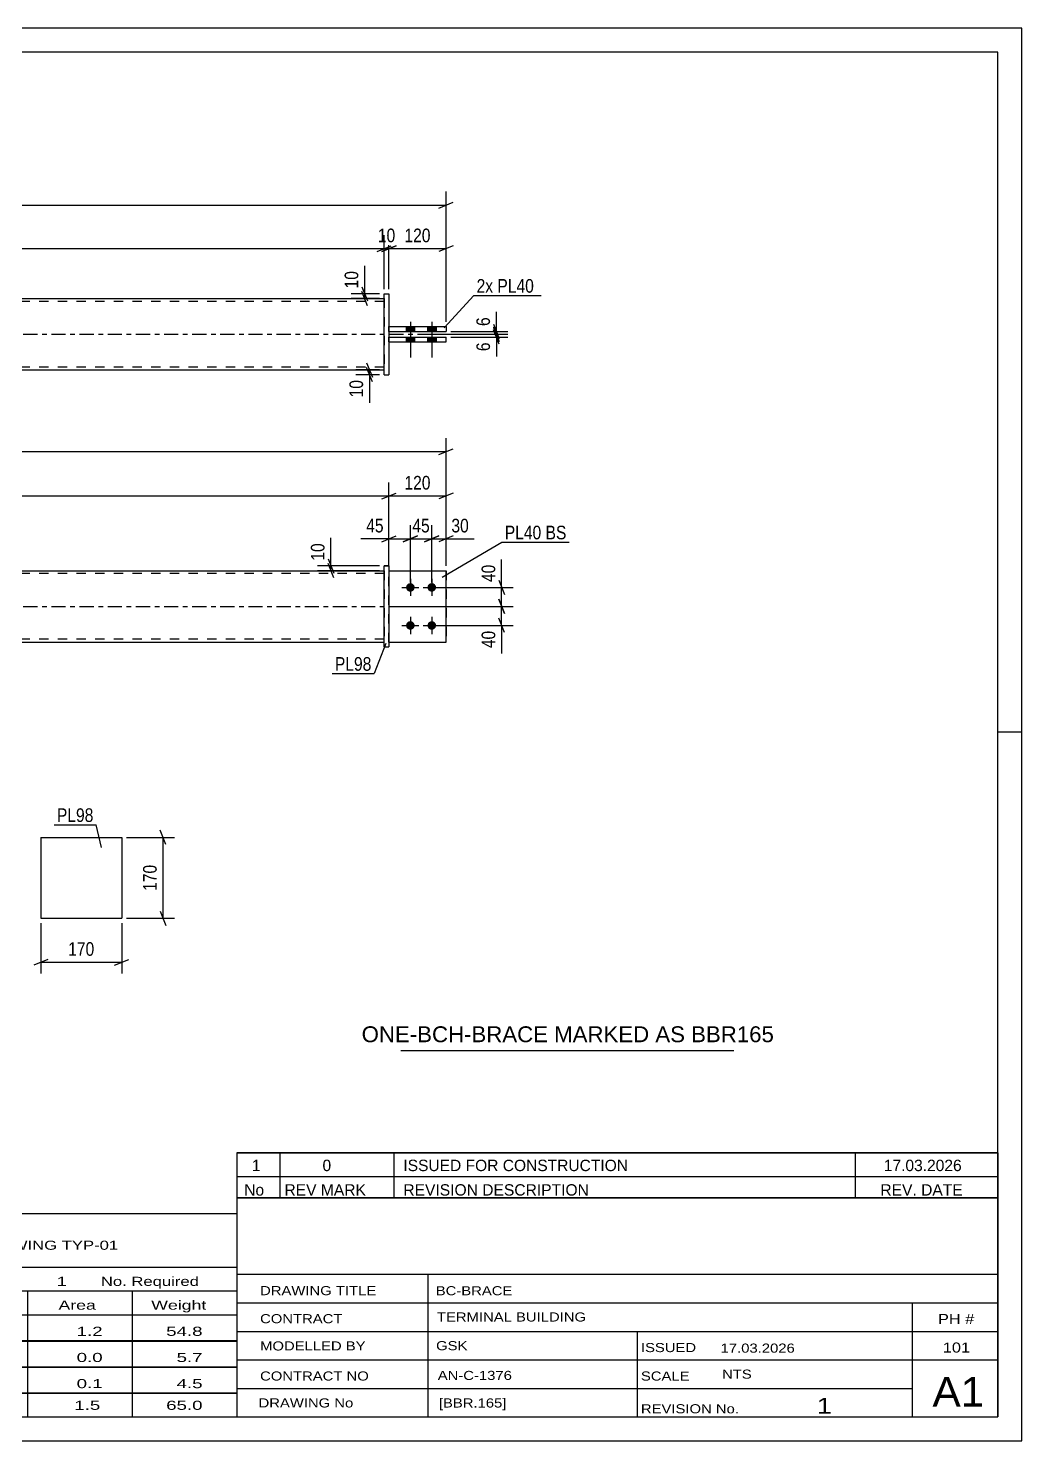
# Model space of a CAD drawing. Header units: millimetres. Extents: x 0 to 420, y 0 to 297.
# Drawn here: x 211.1 to 420, y 0 to 297 of the extents above; entities that cross this region are included whole.
import ezdxf

# ---------------------------------------------------------------- set-up
doc = ezdxf.new("R2010")
doc.units = ezdxf.units.MM
doc.linetypes.add('DXK_LINE_DOT2', pattern=[3.9198, 1.9599, -1.9599])
doc.linetypes.add('DXK_LINE_DOT3', pattern=[5.9187, 2.979, -0.9799, 0.9799, -0.9799])
doc.styles.add('Arial', font='ARIAL.TTF', dxfattribs={"height": 0.2})
doc.styles.add('Arial Narrow', font='ARIALN.TTF', dxfattribs={"height": 0.2})

# ---------------------------------------------------------------- blocks, each defined once
blk = doc.blocks.new('Unknown-580607738-1163')
at = {"color": 5, "linetype": 'Continuous'}
for p, q in [((420, 297), (0, 297)), ((420, 0), (420, 297)), ((415, 292), (5, 292)), ((415, 5), (415, 292)), ((420, 149), (415, 149)), ((5, 5), (415, 5)), ((0, 0), (420, 0))]:
    blk.add_line(p, q, dxfattribs=at)
blk = doc.blocks.new('Bolt-580607738-1737 - 1734')
at = {"linetype": 'Continuous'}
for points in [[(291.47, 180.33), (291.66, 180.31), (291.84, 180.25), (292, 180.15), (292.14, 180.03), (292.25, 179.88), (292.33, 179.7), (292.37, 179.52), (292.37, 179.33), (292.33, 179.15), (292.25, 178.98), (292.14, 178.82), (292, 178.7), (291.84, 178.6), (291.66, 178.55), (291.47, 178.53), (291.28, 178.55), (291.11, 178.6), (290.94, 178.7), (290.8, 178.82), (290.69, 178.98), (290.62, 179.15), (290.58, 179.33), (290.58, 179.52), (290.62, 179.7), (290.69, 179.88), (290.8, 180.03), (290.94, 180.15), (291.11, 180.25), (291.28, 180.31)], [(295.97, 180.33), (296.16, 180.31), (296.34, 180.25), (296.5, 180.15), (296.64, 180.03), (296.75, 179.88), (296.83, 179.7), (296.87, 179.52), (296.87, 179.33), (296.83, 179.15), (296.75, 178.98), (296.64, 178.82), (296.5, 178.7), (296.34, 178.6), (296.16, 178.55), (295.97, 178.53), (295.78, 178.55), (295.61, 178.6), (295.44, 178.7), (295.3, 178.82), (295.19, 178.98), (295.12, 179.15), (295.08, 179.33), (295.08, 179.52), (295.12, 179.7), (295.19, 179.88), (295.3, 180.03), (295.44, 180.15), (295.61, 180.25), (295.78, 180.31)], [(291.47, 172.33), (291.66, 172.31), (291.84, 172.25), (292, 172.15), (292.14, 172.03), (292.25, 171.88), (292.33, 171.7), (292.37, 171.52), (292.37, 171.33), (292.33, 171.15), (292.25, 170.98), (292.14, 170.82), (292, 170.7), (291.84, 170.6), (291.66, 170.55), (291.47, 170.53), (291.28, 170.55), (291.11, 170.6), (290.94, 170.7), (290.8, 170.82), (290.69, 170.98), (290.62, 171.15), (290.58, 171.33), (290.58, 171.52), (290.62, 171.7), (290.69, 171.88), (290.8, 172.03), (290.94, 172.15), (291.11, 172.25), (291.28, 172.31)], [(295.97, 172.33), (296.16, 172.31), (296.34, 172.25), (296.5, 172.15), (296.64, 172.03), (296.75, 171.88), (296.83, 171.7), (296.87, 171.52), (296.87, 171.33), (296.83, 171.15), (296.75, 170.98), (296.64, 170.82), (296.5, 170.7), (296.34, 170.6), (296.16, 170.55), (295.97, 170.53), (295.78, 170.55), (295.61, 170.6), (295.44, 170.7), (295.3, 170.82), (295.19, 170.98), (295.12, 171.15), (295.08, 171.33), (295.08, 171.52), (295.12, 171.7), (295.19, 171.88), (295.3, 172.03), (295.44, 172.15), (295.61, 172.25), (295.78, 172.31)]]:
    blk.add_hatch(color=1, dxfattribs=at).paths.add_polyline_path(points)
at = {"color": 1, "linetype": 'Continuous'}
for p, q in [((291.47, 181.23), (291.47, 177.63)), ((295.97, 181.23), (295.97, 177.63)), ((289.67, 179.43), (293.27, 179.43)), ((294.17, 179.43), (297.77, 179.43)), ((291.47, 173.23), (291.47, 169.63)), ((295.97, 173.23), (295.97, 169.63)), ((289.67, 171.43), (293.27, 171.43)), ((294.17, 171.43), (297.77, 171.43))]:
    blk.add_line(p, q, dxfattribs=at)
blk = doc.blocks.new('Part-580607738-1742 - 1734')
at = {"color": 2, "linetype": 'Continuous'}
for p, q in [((83.96, 182.93), (285.97, 182.93)), ((83.96, 167.93), (285.97, 167.93))]:
    blk.add_line(p, q, dxfattribs=at)
at = {"color": 7, "linetype": 'DXK_LINE_DOT2'}
for p, q in [((83.96, 167.93), (83.96, 182.93)), ((285.97, 182.33), (83.96, 182.33)), ((285.97, 182.93), (285.97, 167.93)), ((285.97, 168.53), (83.96, 168.53))]:
    blk.add_line(p, q, dxfattribs=at)
at = {"color": 7, "linetype": 'DXK_LINE_DOT3'}
blk.add_line((73.96, 175.43), (295.97, 175.43), dxfattribs=at)
blk = doc.blocks.new('Part-580607738-1757 - 1734')
at = {"color": 2, "linetype": 'Continuous'}
for p, q in [((286.97, 183.93), (285.97, 183.93)), ((285.97, 166.93), (285.97, 183.93)), ((286.97, 183.93), (286.97, 166.93)), ((285.97, 166.93), (285.97, 166.93)), ((285.97, 166.93), (286.97, 166.93))]:
    blk.add_line(p, q, dxfattribs=at)
at = {"color": 7, "linetype": 'DXK_LINE_DOT2'}
for p, q in [((285.97, 183.93), (285.97, 183.93)), ((285.97, 183.93), (286.97, 183.93)), ((286.97, 183.93), (286.97, 183.93)), ((285.97, 166.93), (286.97, 166.93))]:
    blk.add_line(p, q, dxfattribs=at)
blk = doc.blocks.new('Part-580607738-1777 - 1734')
at = {"color": 2, "linetype": 'Continuous'}
for p, q in [((286.97, 182.93), (298.97, 182.93)), ((298.97, 182.93), (298.97, 182.93)), ((298.97, 167.93), (298.97, 182.93)), ((286.97, 167.93), (298.97, 167.93))]:
    blk.add_line(p, q, dxfattribs=at)
at = {"color": 7, "linetype": 'DXK_LINE_DOT2'}
for p, q in [((286.97, 182.93), (298.97, 182.93)), ((286.97, 167.93), (286.97, 182.93)), ((298.97, 182.93), (298.97, 182.93)), ((286.97, 167.93), (286.97, 167.93)), ((286.97, 167.93), (298.97, 167.93))]:
    blk.add_line(p, q, dxfattribs=at)
blk = doc.blocks.new('Part-580607738-1787 - 1734')
at = {"color": 7, "linetype": 'DXK_LINE_DOT2'}
for p, q in [((286.97, 182.93), (298.97, 182.93)), ((286.97, 167.93), (286.97, 182.93)), ((286.97, 182.93), (298.97, 182.93)), ((298.97, 182.93), (298.97, 182.93)), ((298.97, 182.93), (298.97, 167.93)), ((286.97, 167.93), (286.97, 167.93)), ((286.97, 167.93), (298.97, 167.93)), ((286.97, 167.93), (298.97, 167.93))]:
    blk.add_line(p, q, dxfattribs=at)
blk = doc.blocks.new('Part-580607738-1451 - 1390')
at = {"color": 2, "linetype": 'Continuous'}
for p, q in [((83.96, 240.16), (285.97, 240.16)), ((83.96, 225.16), (285.97, 225.16))]:
    blk.add_line(p, q, dxfattribs=at)
at = {"color": 7, "linetype": 'DXK_LINE_DOT2'}
for p, q in [((83.96, 240.16), (83.96, 225.16)), ((285.97, 239.56), (83.96, 239.56)), ((285.97, 240.16), (285.97, 225.16)), ((285.97, 225.76), (83.96, 225.76))]:
    blk.add_line(p, q, dxfattribs=at)
at = {"color": 7, "linetype": 'DXK_LINE_DOT3'}
blk.add_line((73.96, 232.66), (295.97, 232.66), dxfattribs=at)
blk = doc.blocks.new('Part-580607738-1419 - 1390')
at = {"color": 2, "linetype": 'Continuous'}
for p, q in [((286.97, 234.26), (298.97, 234.26)), ((286.97, 233.26), (298.97, 233.26)), ((298.97, 234.26), (298.97, 233.26))]:
    blk.add_line(p, q, dxfattribs=at)
at = {"color": 7, "linetype": 'DXK_LINE_DOT2'}
for p, q in [((286.97, 233.26), (286.97, 234.26)), ((286.97, 234.26), (298.97, 234.26)), ((286.97, 233.26), (298.97, 233.26)), ((298.97, 234.26), (298.97, 234.26))]:
    blk.add_line(p, q, dxfattribs=at)
blk = doc.blocks.new('Part-580607738-1424 - 1390')
at = {"color": 2, "linetype": 'Continuous'}
for p, q in [((286.97, 232.06), (298.97, 232.06)), ((298.97, 231.06), (298.97, 232.06)), ((286.97, 231.06), (298.97, 231.06))]:
    blk.add_line(p, q, dxfattribs=at)
at = {"color": 7, "linetype": 'DXK_LINE_DOT2'}
for p, q in [((286.97, 231.06), (286.97, 232.06)), ((286.97, 232.06), (298.97, 232.06)), ((286.97, 231.06), (298.97, 231.06))]:
    blk.add_line(p, q, dxfattribs=at)
blk = doc.blocks.new('Part-580607738-1436 - 1390')
at = {"color": 2, "linetype": 'Continuous'}
for p, q in [((285.97, 241.16), (285.97, 241.16)), ((285.97, 224.16), (285.97, 241.16)), ((285.97, 241.16), (286.97, 241.16)), ((286.97, 241.16), (286.97, 241.16)), ((286.97, 241.16), (286.97, 224.16)), ((285.97, 224.16), (286.97, 224.16)), ((285.97, 224.16), (285.97, 224.16)), ((286.97, 224.16), (286.97, 224.16))]:
    blk.add_line(p, q, dxfattribs=at)
at = {"color": 7, "linetype": 'DXK_LINE_DOT2'}
for p, q in [((285.97, 241.16), (285.97, 241.16)), ((285.97, 241.16), (286.97, 241.16)), ((285.97, 224.16), (286.97, 224.16))]:
    blk.add_line(p, q, dxfattribs=at)
blk = doc.blocks.new('Bolt-580607738-1452 - 1390')
at = {"linetype": 'Continuous'}
for points in [[(292.37, 234.26), (290.57, 234.26), (290.57, 233.26), (292.37, 233.26)], [(292.37, 234.26), (290.57, 234.26), (290.57, 233.26), (292.37, 233.26)], [(292.37, 232.06), (290.57, 232.06), (290.57, 231.06), (292.37, 231.06)], [(292.37, 232.06), (290.57, 232.06), (290.57, 231.06), (292.37, 231.06)], [(296.87, 234.26), (295.07, 234.26), (295.07, 233.26), (296.87, 233.26)], [(296.87, 234.26), (295.07, 234.26), (295.07, 233.26), (296.87, 233.26)], [(296.87, 232.06), (295.07, 232.06), (295.07, 231.06), (296.87, 231.06)], [(296.87, 232.06), (295.07, 232.06), (295.07, 231.06), (296.87, 231.06)]]:
    blk.add_hatch(color=1, dxfattribs=at).paths.add_polyline_path(points)
at = {"color": 1, "linetype": 'Continuous'}
for p, q in [((291.47, 235.26), (291.47, 227.76)), ((291.47, 235.26), (291.47, 227.76)), ((295.97, 235.26), (295.97, 227.76)), ((295.97, 235.26), (295.97, 227.76)), ((290.57, 234.26), (290.57, 233.26)), ((290.57, 234.26), (290.57, 233.26)), ((290.57, 232.06), (290.57, 231.06)), ((290.57, 232.06), (290.57, 231.06)), ((292.37, 234.26), (292.37, 233.26)), ((292.37, 234.26), (292.37, 233.26)), ((292.37, 232.06), (292.37, 231.06)), ((292.37, 232.06), (292.37, 231.06)), ((295.07, 234.26), (295.07, 233.26)), ((295.07, 234.26), (295.07, 233.26)), ((295.07, 232.06), (295.07, 231.06)), ((295.07, 232.06), (295.07, 231.06)), ((296.87, 234.26), (296.87, 233.26)), ((296.87, 234.26), (296.87, 233.26)), ((296.87, 232.06), (296.87, 231.06)), ((296.87, 232.06), (296.87, 231.06))]:
    blk.add_line(p, q, dxfattribs=at)
blk = doc.blocks.new('Part-580607738-2281 - 2275')
at = {"color": 2, "linetype": 'Continuous'}
for p, q in [((213.78, 126.86), (213.78, 109.86)), ((213.78, 126.86), (230.78, 126.86)), ((230.78, 126.86), (230.78, 109.86)), ((213.78, 109.86), (230.78, 109.86))]:
    blk.add_line(p, q, dxfattribs=at)
blk = doc.blocks.new('StraightDimension-580607738-1961 - 1734')
at = {"color": 7, "linetype": 'Continuous'}
for p, q in [((289.97, 189.04), (292.97, 190.24)), ((291.47, 180.43), (291.47, 192.49)), ((297.47, 190.24), (294.47, 189.04)), ((295.97, 180.43), (295.97, 192.49)), ((291.47, 189.64), (295.97, 189.64))]:
    blk.add_line(p, q, dxfattribs=at)
at = {"color": 0}
blk.add_wipeout([(296.15, 190.39), (296.15, 194.59), (291.29, 194.59), (291.29, 190.39)], dxfattribs=at)
at = {"color": 3, "style": 'Arial Narrow'}
blk.add_text('45', height=2.863, dxfattribs=at).set_placement((291.89, 190.99))
blk = doc.blocks.new('StraightDimension-580607738-1925 - 1734')
at = {"color": 7, "linetype": 'Continuous'}
for p, q in [((72.46, 208.58), (69.46, 207.38)), ((70.96, 183.93), (70.96, 210.83)), ((70.96, 207.98), (298.97, 207.98)), ((297.47, 207.38), (300.47, 208.58)), ((298.97, 183.93), (298.97, 210.83))]:
    blk.add_line(p, q, dxfattribs=at)
at = {"color": 0}
blk.add_wipeout([(189.22, 208.73), (189.22, 212.93), (180.71, 212.93), (180.71, 208.73)], dxfattribs=at)
at = {"color": 3, "style": 'Arial Narrow'}
blk.add_text('2280', height=2.863, dxfattribs=at).set_placement((181.31, 209.33))
blk = doc.blocks.new('StraightDimension-580607738-1871 - 1734')
at = {"color": 7, "linetype": 'Continuous'}
for p, q in [((84.46, 199.26), (81.46, 198.06)), ((82.96, 176.43), (82.96, 201.51)), ((285.47, 198.06), (288.47, 199.26)), ((286.97, 183.93), (286.97, 201.51)), ((82.96, 198.66), (286.97, 198.66))]:
    blk.add_line(p, q, dxfattribs=at)
at = {"color": 0}
blk.add_wipeout([(189.22, 199.41), (189.22, 203.61), (180.71, 203.61), (180.71, 199.41)], dxfattribs=at)
at = {"color": 3, "style": 'Arial Narrow'}
blk.add_text('2040', height=2.863, dxfattribs=at).set_placement((181.31, 200.01))
blk = doc.blocks.new('StraightDimension-580607738-1974 - 1734')
at = {"color": 7, "linetype": 'Continuous'}
for p, q in [((285.47, 189.04), (288.47, 190.24)), ((286.97, 183.93), (286.97, 192.49)), ((292.97, 190.24), (289.97, 189.04)), ((291.47, 180.43), (291.47, 192.49)), ((286.97, 189.64), (291.47, 189.64))]:
    blk.add_line(p, q, dxfattribs=at)
at = {"color": 0}
blk.add_wipeout([(286.45, 190.39), (286.45, 194.59), (281.59, 194.59), (281.59, 190.39)], dxfattribs=at)
at = {"color": 7, "linetype": 'Continuous'}
blk.add_line((286.97, 189.64), (281.07, 189.64), dxfattribs=at)
blk.add_line((286.97, 189.64), (281.07, 189.64), dxfattribs=at)
at = {"color": 3, "style": 'Arial Narrow'}
blk.add_text('45', height=2.863, dxfattribs=at).set_placement((282.19, 190.99))
blk = doc.blocks.new('StraightDimension-580607738-1886 - 1734')
at = {"color": 7, "linetype": 'Continuous'}
for p, q in [((285.47, 198.06), (288.47, 199.26)), ((286.97, 183.93), (286.97, 201.51)), ((300.47, 199.26), (297.47, 198.06)), ((298.97, 183.93), (298.97, 201.51)), ((286.97, 198.66), (298.97, 198.66))]:
    blk.add_line(p, q, dxfattribs=at)
at = {"color": 0}
blk.add_wipeout([(296.31, 199.41), (296.31, 203.61), (289.63, 203.61), (289.63, 199.41)], dxfattribs=at)
at = {"color": 3, "style": 'Arial Narrow'}
blk.add_text('120', height=2.863, dxfattribs=at).set_placement((290.23, 200.01))
blk = doc.blocks.new('StraightDimension-580607738-1906 - 1734')
at = {"color": 7, "linetype": 'Continuous'}
for p, q in [((287.97, 175.43), (313.06, 175.43)), ((310.06, 176.93), (311.26, 173.93)), ((310.66, 171.43), (310.66, 175.43)), ((311.26, 169.93), (310.06, 172.93)), ((296.97, 171.43), (313.06, 171.43))]:
    blk.add_line(p, q, dxfattribs=at)
at = {"color": 0}
blk.add_wipeout([(309.91, 170.9), (305.71, 170.9), (305.71, 166.05), (309.91, 166.05)], dxfattribs=at)
at = {"color": 7, "linetype": 'Continuous'}
blk.add_line((310.66, 171.43), (310.66, 165.52), dxfattribs=at)
blk.add_line((310.66, 171.43), (310.66, 165.52), dxfattribs=at)
at = {"color": 3, "style": 'Arial Narrow'}
blk.add_text('40', height=2.863, rotation=90.0002, dxfattribs=at).set_placement((309.31, 166.65))
blk = doc.blocks.new('StraightDimension-580607738-1915 - 1734')
at = {"color": 7, "linetype": 'Continuous'}
for p, q in [((296.97, 179.43), (313.06, 179.43)), ((310.06, 180.93), (311.26, 177.93)), ((310.66, 175.43), (310.66, 179.43)), ((287.97, 175.43), (313.06, 175.43)), ((311.26, 173.93), (310.06, 176.93))]:
    blk.add_line(p, q, dxfattribs=at)
at = {"color": 0}
blk.add_wipeout([(309.91, 184.81), (305.71, 184.81), (305.71, 179.95), (309.91, 179.95)], dxfattribs=at)
at = {"color": 7, "linetype": 'Continuous'}
blk.add_line((310.66, 179.43), (310.66, 185.33), dxfattribs=at)
blk.add_line((310.66, 179.43), (310.66, 185.33), dxfattribs=at)
at = {"color": 3, "style": 'Arial Narrow'}
blk.add_text('40', height=2.863, rotation=90.0002, dxfattribs=at).set_placement((309.31, 180.55))
blk = doc.blocks.new('StraightDimension-580607738-1945 - 1734')
at = {"color": 7, "linetype": 'Continuous'}
for p, q in [((294.47, 189.04), (297.47, 190.24)), ((295.97, 180.43), (295.97, 192.49)), ((300.47, 190.24), (297.47, 189.04)), ((298.97, 183.93), (298.97, 192.49)), ((295.97, 189.64), (298.97, 189.64))]:
    blk.add_line(p, q, dxfattribs=at)
at = {"color": 0}
blk.add_wipeout([(304.35, 190.39), (304.35, 194.59), (299.5, 194.59), (299.5, 190.39)], dxfattribs=at)
at = {"color": 7, "linetype": 'Continuous'}
blk.add_line((298.97, 189.64), (304.88, 189.64), dxfattribs=at)
blk.add_line((298.97, 189.64), (304.88, 189.64), dxfattribs=at)
at = {"color": 3, "style": 'Arial Narrow'}
blk.add_text('30', height=2.863, dxfattribs=at).set_placement((300.1, 190.99))
blk = doc.blocks.new('StraightDimension-580607738-1991 - 1734')
at = {"color": 7, "linetype": 'Continuous'}
for p, q in [((274.17, 185.43), (275.37, 182.43)), ((275.37, 181.43), (274.17, 184.43)), ((284.97, 183.93), (271.92, 183.93)), ((284.97, 182.93), (271.92, 182.93)), ((274.77, 182.93), (274.77, 183.93))]:
    blk.add_line(p, q, dxfattribs=at)
at = {"color": 0}
blk.add_wipeout([(274.02, 189.31), (269.82, 189.31), (269.82, 184.45), (274.02, 184.45)], dxfattribs=at)
at = {"color": 7, "linetype": 'Continuous'}
blk.add_line((274.77, 183.93), (274.77, 189.83), dxfattribs=at)
blk.add_line((274.77, 183.93), (274.77, 189.83), dxfattribs=at)
at = {"color": 3, "style": 'Arial Narrow'}
blk.add_text('10', height=2.863, rotation=90.0002, dxfattribs=at).set_placement((273.42, 185.05))
blk = doc.blocks.new('StraightDimension-580607738-1634 - 1390')
at = {"color": 7, "linetype": 'Continuous'}
for p, q in [((70.96, 235.26), (70.96, 262.65)), ((298.97, 235.26), (298.97, 262.65)), ((72.46, 260.4), (69.46, 259.2)), ((70.96, 259.8), (298.97, 259.8)), ((297.47, 259.2), (300.47, 260.4))]:
    blk.add_line(p, q, dxfattribs=at)
at = {"color": 0}
blk.add_wipeout([(189.22, 260.55), (189.22, 264.75), (180.71, 264.75), (180.71, 260.55)], dxfattribs=at)
at = {"color": 3, "style": 'Arial Narrow'}
blk.add_text('2280', height=2.863, dxfattribs=at).set_placement((181.31, 261.15))
blk = doc.blocks.new('StraightDimension-580607738-1564 - 1390')
at = {"color": 7, "linetype": 'Continuous'}
for p, q in [((308.96, 234.76), (310.16, 231.76)), ((294.72, 232.66), (311.96, 232.66)), ((299.97, 233.26), (311.96, 233.26)), ((310.16, 231.16), (308.96, 234.16)), ((309.56, 232.66), (309.56, 233.26))]:
    blk.add_line(p, q, dxfattribs=at)
at = {"color": 0}
blk.add_wipeout([(308.81, 236.82), (304.61, 236.82), (304.61, 233.79), (308.81, 233.79)], dxfattribs=at)
at = {"color": 7, "linetype": 'Continuous'}
blk.add_line((309.56, 233.26), (309.56, 237.34), dxfattribs=at)
blk.add_line((309.56, 233.26), (309.56, 237.34), dxfattribs=at)
at = {"color": 3, "style": 'Arial Narrow'}
blk.add_text('6', height=2.86, rotation=90.0002, dxfattribs=at).set_placement((308.21, 234.39))
blk = doc.blocks.new('StraightDimension-580607738-1573 - 1390')
at = {"color": 7, "linetype": 'Continuous'}
for p, q in [((294.72, 232.66), (311.96, 232.66)), ((299.97, 232.06), (311.96, 232.06)), ((308.96, 234.16), (310.16, 231.16)), ((310.16, 230.56), (308.96, 233.56)), ((309.56, 232.06), (309.56, 232.66))]:
    blk.add_line(p, q, dxfattribs=at)
at = {"color": 0}
blk.add_wipeout([(308.81, 231.54), (304.61, 231.54), (304.61, 228.51), (308.81, 228.51)], dxfattribs=at)
at = {"color": 7, "linetype": 'Continuous'}
blk.add_line((309.56, 232.06), (309.56, 227.98), dxfattribs=at)
blk.add_line((309.56, 232.06), (309.56, 227.98), dxfattribs=at)
at = {"color": 3, "style": 'Arial Narrow'}
blk.add_text('6', height=2.86, rotation=90.0002, dxfattribs=at).set_placement((308.21, 229.11))
blk = doc.blocks.new('StraightDimension-580607738-1603 - 1390')
at = {"color": 7, "linetype": 'Continuous'}
for p, q in [((286.97, 242.16), (286.97, 253.51)), ((298.97, 235.26), (298.97, 253.51)), ((285.47, 250.06), (288.47, 251.26)), ((286.97, 250.66), (298.97, 250.66)), ((300.47, 251.26), (297.47, 250.06))]:
    blk.add_line(p, q, dxfattribs=at)
at = {"color": 0}
blk.add_wipeout([(296.31, 251.41), (296.31, 255.61), (289.63, 255.61), (289.63, 251.41)], dxfattribs=at)
at = {"color": 3, "style": 'Arial Narrow'}
blk.add_text('120', height=2.863, dxfattribs=at).set_placement((290.23, 252.01))
blk = doc.blocks.new('StraightDimension-580607738-1677 - 1390')
at = {"color": 7, "linetype": 'Continuous'}
for p, q in [((284.97, 241.16), (279.02, 241.16)), ((281.27, 242.66), (282.47, 239.66)), ((282.47, 238.66), (281.27, 241.66)), ((281.87, 240.16), (281.87, 241.16)), ((284.97, 240.16), (279.02, 240.16))]:
    blk.add_line(p, q, dxfattribs=at)
at = {"color": 0}
blk.add_wipeout([(281.12, 246.54), (276.92, 246.54), (276.92, 241.69), (281.12, 241.69)], dxfattribs=at)
at = {"color": 7, "linetype": 'Continuous'}
blk.add_line((281.87, 241.16), (281.87, 247.07), dxfattribs=at)
blk.add_line((281.87, 241.16), (281.87, 247.07), dxfattribs=at)
at = {"color": 3, "style": 'Arial Narrow'}
blk.add_text('10', height=2.863, rotation=90.0002, dxfattribs=at).set_placement((280.52, 242.29))
blk = doc.blocks.new('StraightDimension-580607738-1613 - 1390')
at = {"color": 7, "linetype": 'Continuous'}
for p, q in [((285.97, 242.16), (285.97, 253.51)), ((286.97, 242.16), (286.97, 253.51)), ((284.47, 250.06), (287.47, 251.26)), ((288.47, 251.26), (285.47, 250.06)), ((285.97, 250.66), (286.97, 250.66))]:
    blk.add_line(p, q, dxfattribs=at)
at = {"color": 0}
blk.add_wipeout([(288.9, 251.41), (288.9, 255.61), (284.04, 255.61), (284.04, 251.41)], dxfattribs=at)
at = {"color": 3, "style": 'Arial Narrow'}
blk.add_text('10', height=2.863, dxfattribs=at).set_placement((284.64, 252.01))
blk = doc.blocks.new('StraightDimension-580607738-1623 - 1390')
at = {"color": 7, "linetype": 'Continuous'}
for p, q in [((83.96, 242.16), (83.96, 253.51)), ((285.97, 242.16), (285.97, 253.51)), ((85.46, 251.26), (82.46, 250.06)), ((83.96, 250.66), (285.97, 250.66)), ((284.47, 250.06), (287.47, 251.26))]:
    blk.add_line(p, q, dxfattribs=at)
at = {"color": 0}
blk.add_wipeout([(189.22, 251.41), (189.22, 255.61), (180.71, 255.61), (180.71, 251.41)], dxfattribs=at)
at = {"color": 3, "style": 'Arial Narrow'}
blk.add_text('2020', height=2.863, dxfattribs=at).set_placement((181.31, 252.01))
blk = doc.blocks.new('StraightDimension-580607738-1688 - 1390')
at = {"color": 7, "linetype": 'Continuous'}
for p, q in [((282.28, 226.66), (283.48, 223.66)), ((284.97, 225.16), (280.03, 225.16)), ((284.97, 224.16), (280.03, 224.16)), ((283.48, 222.66), (282.28, 225.66)), ((282.88, 224.16), (282.88, 225.16))]:
    blk.add_line(p, q, dxfattribs=at)
at = {"color": 0}
blk.add_wipeout([(282.13, 223.64), (277.93, 223.64), (277.93, 218.78), (282.13, 218.78)], dxfattribs=at)
at = {"color": 7, "linetype": 'Continuous'}
blk.add_line((282.88, 224.16), (282.88, 218.26), dxfattribs=at)
blk.add_line((282.88, 224.16), (282.88, 218.26), dxfattribs=at)
at = {"color": 3, "style": 'Arial Narrow'}
blk.add_text('10', height=2.863, rotation=90.0002, dxfattribs=at).set_placement((281.53, 219.38))
blk = doc.blocks.new('StraightDimension-580607738-2283 - 2275')
at = {"color": 7, "linetype": 'Continuous'}
for p, q in [((213.78, 108.86), (213.78, 98.22)), ((230.78, 108.86), (230.78, 98.22)), ((215.28, 101.22), (212.28, 100.02)), ((229.28, 100.02), (232.28, 101.22)), ((213.78, 100.62), (230.78, 100.62))]:
    blk.add_line(p, q, dxfattribs=at)
at = {"color": 0}
blk.add_wipeout([(225.63, 101.37), (225.63, 105.57), (218.94, 105.57), (218.94, 101.37)], dxfattribs=at)
at = {"color": 3, "style": 'Arial Narrow'}
blk.add_text('170', height=2.863, dxfattribs=at).set_placement((219.54, 101.97))
blk = doc.blocks.new('StraightDimension-580607738-2288 - 2275')
at = {"color": 7, "linetype": 'Continuous'}
for p, q in [((240.09, 125.36), (238.89, 128.36)), ((231.78, 126.86), (241.89, 126.86)), ((239.49, 109.86), (239.49, 126.86)), ((238.89, 111.36), (240.09, 108.36)), ((231.78, 109.86), (241.89, 109.86))]:
    blk.add_line(p, q, dxfattribs=at)
at = {"color": 0}
blk.add_wipeout([(238.74, 121.7), (234.54, 121.7), (234.54, 115.02), (238.74, 115.02)], dxfattribs=at)
at = {"color": 3, "style": 'Arial Narrow'}
blk.add_text('170', height=2.863, rotation=90.0002, dxfattribs=at).set_placement((238.14, 115.62))
blk = doc.blocks.new('Unknown-580607738-3669')
at = {"color": 7, "linetype": 'Continuous'}
blk.add_line((289.5, 82.05), (359.5, 82.05), dxfattribs=at)
at = {"color": 7, "style": 'Arial'}
blk.add_text('ONE-BCH-BRACE MARKED AS BBR165', height=3.3428, dxfattribs=at).set_placement((281.23, 83.8))
blk = doc.blocks.new('Unknown-580607738-3666')
at = {"color": 7, "linetype": 'Continuous'}
for p, q in [((255, 51.05), (255, 5)), ((255, 51.05), (415, 51.05)), ((415, 51), (415, 5)), ((255, 35), (415, 35)), ((295.14, 35), (295.14, 5)), ((255, 29), (415, 29)), ((397, 5.05), (397, 29.05)), ((255, 23), (415, 23)), ((339.14, 23), (339.14, 5)), ((255, 17), (415, 17)), ((255, 11), (397, 11)), ((255, 5), (415, 5))]:
    blk.add_line(p, q, dxfattribs=at)
at = {"color": 7, "style": 'Arial Narrow'}
for s, height, width, p in [('DRAWING TITLE', 1.9089, 1.425378, (259.88, 30.61)), ('BC-BRACE', 1.909, 1.425378, (296.81, 30.59)), ('TERMINAL BUILDING', 1.9089, 1.425378, (297.06, 25.07)), ('CONTRACT', 1.909, 1.425378, (259.88, 24.71)), ('MODELLED BY', 1.9089, 1.425378, (259.88, 18.98)), ('GSK', 1.909, 1.425378, (296.88, 19.04)), ('ISSUED', 1.909, 1.425378, (339.94, 18.64)), ('17.03.2026', 1.909, 1.425378, (356.69, 18.52)), ('CONTRACT NO', 1.9089, 1.425378, (259.88, 12.66)), ('AN-C-1376', 1.909, 1.425378, (297.23, 12.78)), ('SCALE', 1.909, 1.425378, (339.94, 12.65)), ('A1', 6.204, 1.25, (401.24, 7.2)), ('DRAWING No', 1.909, 1.425378, (259.56, 7)), ('[BBR.165]', 1.909, 1.425378, (297.46, 6.99)), ('1', 3.34, 1.5, (376.91, 5.68)), ('REVISION No.', 1.9089, 1.425378, (339.94, 5.77))]:
    blk.add_text(s, height=height, dxfattribs=dict(at, width=width)).set_placement(p)
at = {"color": 7, "linetype": 'Continuous', "style": 'Arial Narrow'}
for s, height, width, p in [('PH #', 2.1, 1.42538, (402.4, 24.55)), ('101', 2.1, 1.42538, (403.41, 18.55)), ('NTS', 1.909, 1.425378, (357, 13.05))]:
    blk.add_text(s, height=height, dxfattribs=dict(at, width=width)).set_placement(p)
blk = doc.blocks.new('Unknown-580607738-3667')
at = {"color": 7, "linetype": 'Continuous'}
for p, q in [((255, 60.55), (415, 60.55)), ((415, 60.55), (255, 60.55)), ((255, 60.55), (255, 55.55)), ((264, 60.55), (264, 55.55)), ((288, 60.55), (288, 55.55)), ((385, 60.55), (385, 55.55)), ((415, 60.55), (415, 55.55)), ((255, 55.55), (415, 55.55)), ((255, 55.55), (255, 51.05)), ((255, 55.55), (415, 55.55)), ((264, 55.55), (264, 51.05)), ((288, 55.55), (288, 51.05)), ((385, 55.55), (385, 51.05)), ((415, 55.55), (415, 51.05)), ((415, 51.05), (255, 51.05))]:
    blk.add_line(p, q, dxfattribs=at)
at = {"color": 7, "linetype": 'Continuous', "style": 'Arial Narrow'}
for s, height, width, p in [('1', 2.39, 1.196471, (258.16, 56.7)), ('0', 2.39, 1.196471, (273, 56.7)), ('ISSUED FOR CONSTRUCTION', 2.3861, 1.196471, (290, 56.7)), ('17.03.2026', 2.386, 1.196471, (391, 56.7)), ('No', 2.386, 1.2, (256.54, 51.55)), ('REV MARK', 2.386, 1.2, (265, 51.55)), ('REVISION DESCRIPTION', 2.3861, 1.2, (290, 51.55)), ('REV. DATE', 2.386, 1.2, (390.28, 51.55))]:
    blk.add_text(s, height=height, dxfattribs=dict(at, width=width)).set_placement(p)
blk = doc.blocks.new('Unknown-580607738-3668')
at = {"color": 7, "linetype": 'Continuous'}
for p, q in [((95, 47.75), (255, 47.75)), ((95, 36.5), (95, 47.75)), ((255, 47.75), (255, 36.5)), ((95, 36.5), (255, 36.5)), ((95, 36.5), (95, 31.5)), ((255, 36.5), (255, 31.5)), ((95, 31.5), (255, 31.5)), ((95, 31.5), (95, 26.5)), ((119, 31.5), (119, 26.5)), ((154.5, 31.5), (154.5, 26.5)), ((180.5, 31.5), (180.5, 26.5)), ((193.5, 31.5), (193.5, 26.5)), ((211, 31.5), (211, 26.5)), ((233, 31.5), (233, 26.5)), ((255, 31.5), (255, 26.5)), ((95, 26.5), (255, 26.5)), ((95, 26.45), (95, 21.05)), ((95, 26.45), (255, 26.45)), ((119, 26.5), (119, 21)), ((154.5, 26.5), (154.5, 21)), ((180.5, 26.5), (180.5, 21)), ((193.5, 26.5), (193.5, 21)), ((211, 26.5), (211, 21)), ((233, 26.5), (233, 21)), ((255, 26.45), (255, 21.05)), ((95, 21.05), (255, 21.05)), ((95, 20.95), (95, 15.55)), ((95, 20.95), (255, 20.95)), ((119, 21), (119, 15.5)), ((154.5, 21), (154.5, 15.5)), ((180.5, 21), (180.5, 15.5)), ((193.5, 21), (193.5, 15.5)), ((211, 21), (211, 15.5)), ((233, 21), (233, 15.5)), ((255, 20.95), (255, 15.55)), ((95, 15.55), (255, 15.55)), ((95, 15.45), (95, 10.05)), ((95, 15.45), (255, 15.45)), ((119, 15.5), (119, 10)), ((154.5, 15.5), (154.5, 10)), ((180.5, 15.5), (180.5, 10)), ((193.5, 15.5), (193.5, 10)), ((211, 15.5), (211, 10)), ((233, 15.5), (233, 10)), ((255, 15.45), (255, 10.05)), ((95, 10.05), (255, 10.05)), ((95, 10), (255, 10)), ((95, 10), (95, 5)), ((211, 10), (211, 5)), ((233, 10), (233, 5)), ((255, 10), (255, 5)), ((95, 5), (255, 5))]:
    blk.add_line(p, q, dxfattribs=at)
at = {"color": 7, "style": 'Arial Narrow'}
for s, height, width, p in [('GENERAL NOTES & WELD DETAILS :', 2.8633, 1.4, (96.15, 40.06)), ('REFER TYP DRAWING TYP-01', 1.9089, 1.6, (179.7, 40.16)), ("MATERIAL LIST FOR ASSEMBLY MK'D", 1.9089, 1.6, (96.15, 32.56)), ('BBR165', 1.909, 1.794707, (187.48, 32.47)), ('1', 1.91, 1.794707, (217.08, 32.56)), ('No. Required', 1.9089, 1.6, (226.41, 32.56)), ('Mark', 1.909, 1.7, (96.34, 27.5)), ('Profile', 1.909, 1.7, (129.41, 27.5)), ('Material', 1.909, 1.7, (159.54, 27.56)), ('No.', 1.909, 1.7, (184.5, 27.56)), ('Length', 1.909, 1.7, (195, 27.56)), ('Area', 1.909, 1.7, (217.5, 27.56)), ('Weight', 1.909, 1.7, (237, 27.56))]:
    blk.add_text(s, height=height, dxfattribs=dict(at, width=width)).set_placement(p)
at = {"color": 7, "linetype": 'Continuous', "style": 'Arial Narrow'}
for s, height, width, p in [('BBR165', 1.909, 1.794707, (96.5, 22.06)), ('SHS150*6', 1.909, 1.794707, (121, 22.06)), ('E350', 1.909, 1.794707, (160.74, 22.06)), ('1', 1.91, 1.794707, (184.86, 22.06)), ('2020', 1.909, 1.794707, (197.58, 22.06)), ('1.2', 1.909, 1.794707, (221.32, 22.06)), ('54.8', 1.909, 1.794707, (240.14, 22.06)), ('PL40', 1.909, 1.794707, (96.5, 16.56)), ('PL10*120', 1.909, 1.794707, (121, 16.56)), ('E350', 1.909, 1.794707, (160.74, 16.56)), ('4', 1.91, 1.794707, (184.86, 16.56)), ('150', 1.909, 1.794707, (199.77, 16.56)), ('0.0', 1.909, 1.794707, (221.32, 16.56)), ('5.7', 1.909, 1.794707, (242.33, 16.56)), ('PL98', 1.909, 1.794707, (96.5, 11.06)), ('PL10*170', 1.909, 1.794707, (121, 11.06)), ('E350', 1.909, 1.794707, (160.74, 11.06)), ('2', 1.91, 1.794707, (184.86, 11.06)), ('170', 1.909, 1.794707, (199.77, 11.06)), ('0.1', 1.909, 1.794707, (221.32, 11.06)), ('4.5', 1.909, 1.794707, (242.33, 11.06)), ('Total', 1.909, 1.7, (197.33, 6.5)), ('1.5', 1.909, 1.794707, (220.83, 6.5)), ('65.0', 1.909, 1.794707, (240.14, 6.5))]:
    blk.add_text(s, height=height, dxfattribs=dict(at, width=width)).set_placement(p)
blk = doc.blocks.new('Mark-580607738-1753 - 1734')
at = {"color": 0}
blk.add_wipeout([(283.29, 161.91), (283.29, 164.91), (275.61, 164.91), (275.61, 161.91)], dxfattribs=at)
blk.add_wipeout([(283.29, 161.91), (283.29, 164.91), (275.61, 164.91), (275.61, 161.91)], dxfattribs=at)
at = {"color": 30, "linetype": 'Continuous'}
for p in [(286.28, 167.62), (275.01, 161.31)]:
    blk.add_line(p, (283.89, 161.31), dxfattribs=at)
at = {"color": 3, "style": 'Arial Narrow'}
blk.add_text('PL98', height=2.863, dxfattribs=at).set_placement((275.61, 161.91))
blk = doc.blocks.new('MarkSet-580607738-2039 - 1734')
at = {"color": 0}
blk.add_wipeout([(318.99, 189.54), (318.99, 192.54), (311.32, 192.54), (311.32, 189.54)], dxfattribs=at)
blk.add_wipeout([(318.99, 189.54), (318.99, 192.54), (311.32, 192.54), (311.32, 189.54)], dxfattribs=at)
at = {"color": 30, "linetype": 'Continuous'}
blk.add_line((298.13, 181.56), (310.72, 188.94), dxfattribs=at)
at = {"color": 0}
blk.add_wipeout([(324.27, 189.54), (324.27, 192.54), (319.89, 192.54), (319.89, 189.54)], dxfattribs=at)
blk.add_wipeout([(324.27, 189.54), (324.27, 192.54), (319.89, 192.54), (319.89, 189.54)], dxfattribs=at)
at = {"color": 30, "linetype": 'Continuous'}
blk.add_line((310.72, 188.94), (324.87, 188.94), dxfattribs=at)
at = {"color": 3, "style": 'Arial Narrow'}
for s, p in [('PL40', (311.32, 189.54)), ('BS', (319.89, 189.54))]:
    blk.add_text(s, height=2.863, dxfattribs=at).set_placement(p)
blk = doc.blocks.new('MarkSet-580607738-1725 - 1390')
at = {"color": 0}
blk.add_wipeout([(308.87, 241.4), (308.87, 244.4), (305.39, 244.4), (305.39, 241.4)], dxfattribs=at)
blk.add_wipeout([(308.87, 241.4), (308.87, 244.4), (305.39, 244.4), (305.39, 241.4)], dxfattribs=at)
at = {"color": 30, "linetype": 'Continuous'}
blk.add_line((298.59, 233.99), (304.79, 240.8), dxfattribs=at)
at = {"color": 0}
blk.add_wipeout([(317.44, 241.4), (317.44, 244.4), (309.77, 244.4), (309.77, 241.4)], dxfattribs=at)
blk.add_wipeout([(317.44, 241.4), (317.44, 244.4), (309.77, 244.4), (309.77, 241.4)], dxfattribs=at)
at = {"color": 30, "linetype": 'Continuous'}
blk.add_line((304.79, 240.8), (318.94, 240.8), dxfattribs=at)
at = {"color": 3, "style": 'Arial Narrow'}
for s, p in [('2x', (305.39, 241.4)), ('PL40', (309.77, 241.4))]:
    blk.add_text(s, height=2.863, dxfattribs=at).set_placement(p)
blk = doc.blocks.new('Mark-580607738-2277 - 2275')
at = {"color": 0}
blk.add_wipeout([(224.84, 130.11), (224.84, 133.11), (217.17, 133.11), (217.17, 130.11)], dxfattribs=at)
blk.add_wipeout([(224.84, 130.11), (224.84, 133.11), (217.17, 133.11), (217.17, 130.11)], dxfattribs=at)
at = {"color": 30, "linetype": 'Continuous'}
for p in [(216.57, 129.51), (226.56, 124.73)]:
    blk.add_line(p, (225.44, 129.51), dxfattribs=at)
at = {"color": 3, "style": 'Arial Narrow'}
blk.add_text('PL98', height=2.863, dxfattribs=at).set_placement((217.17, 130.11))

msp = doc.modelspace()

# ---------------------------------------------------------------- block references
for name in ['Unknown-580607738-1163', 'Part-580607738-1436 - 1390', 'Part-580607738-1451 - 1390', 'Bolt-580607738-1452 - 1390', 'Part-580607738-1419 - 1390', 'Part-580607738-1424 - 1390', 'Part-580607738-1742 - 1734', 'Part-580607738-1757 - 1734', 'Part-580607738-1777 - 1734', 'Part-580607738-1787 - 1734', 'Bolt-580607738-1737 - 1734', 'Part-580607738-2281 - 2275', 'Unknown-580607738-3669', 'Unknown-580607738-3667', 'Unknown-580607738-3666', 'Unknown-580607738-3668']:
    msp.add_blockref(name, (0, 0))

# ---------------------------------------------------------------- next in the draw order: block references
for name in ['StraightDimension-580607738-1634 - 1390', 'StraightDimension-580607738-1688 - 1390', 'StraightDimension-580607738-1961 - 1734', 'Mark-580607738-1753 - 1734', 'Mark-580607738-2277 - 2275', 'StraightDimension-580607738-2283 - 2275']:
    msp.add_blockref(name, (0, 0))

# ---------------------------------------------------------------- next in the draw order: block references
for name in ['StraightDimension-580607738-1564 - 1390', 'StraightDimension-580607738-1925 - 1734', 'StraightDimension-580607738-2288 - 2275']:
    msp.add_blockref(name, (0, 0))

# ---------------------------------------------------------------- next in the draw order: block references
for name in ['StraightDimension-580607738-1573 - 1390', 'StraightDimension-580607738-1871 - 1734']:
    msp.add_blockref(name, (0, 0))

# ---------------------------------------------------------------- next in the draw order: block references
for name in ['StraightDimension-580607738-1603 - 1390', 'StraightDimension-580607738-1974 - 1734', 'StraightDimension-580607738-1906 - 1734']:
    msp.add_blockref(name, (0, 0))

# ---------------------------------------------------------------- next in the draw order: block references
for name in ['StraightDimension-580607738-1677 - 1390', 'MarkSet-580607738-1725 - 1390', 'StraightDimension-580607738-1886 - 1734']:
    msp.add_blockref(name, (0, 0))

# ---------------------------------------------------------------- next in the draw order: block references
for name in ['StraightDimension-580607738-1613 - 1390', 'StraightDimension-580607738-1991 - 1734', 'StraightDimension-580607738-1915 - 1734']:
    msp.add_blockref(name, (0, 0))

# ---------------------------------------------------------------- next in the draw order: block references
for name in ['StraightDimension-580607738-1623 - 1390', 'StraightDimension-580607738-1945 - 1734']:
    msp.add_blockref(name, (0, 0))

# ---------------------------------------------------------------- next in the draw order: block references
msp.add_blockref('MarkSet-580607738-2039 - 1734', (0, 0))

doc.saveas('drawing.dxf')
